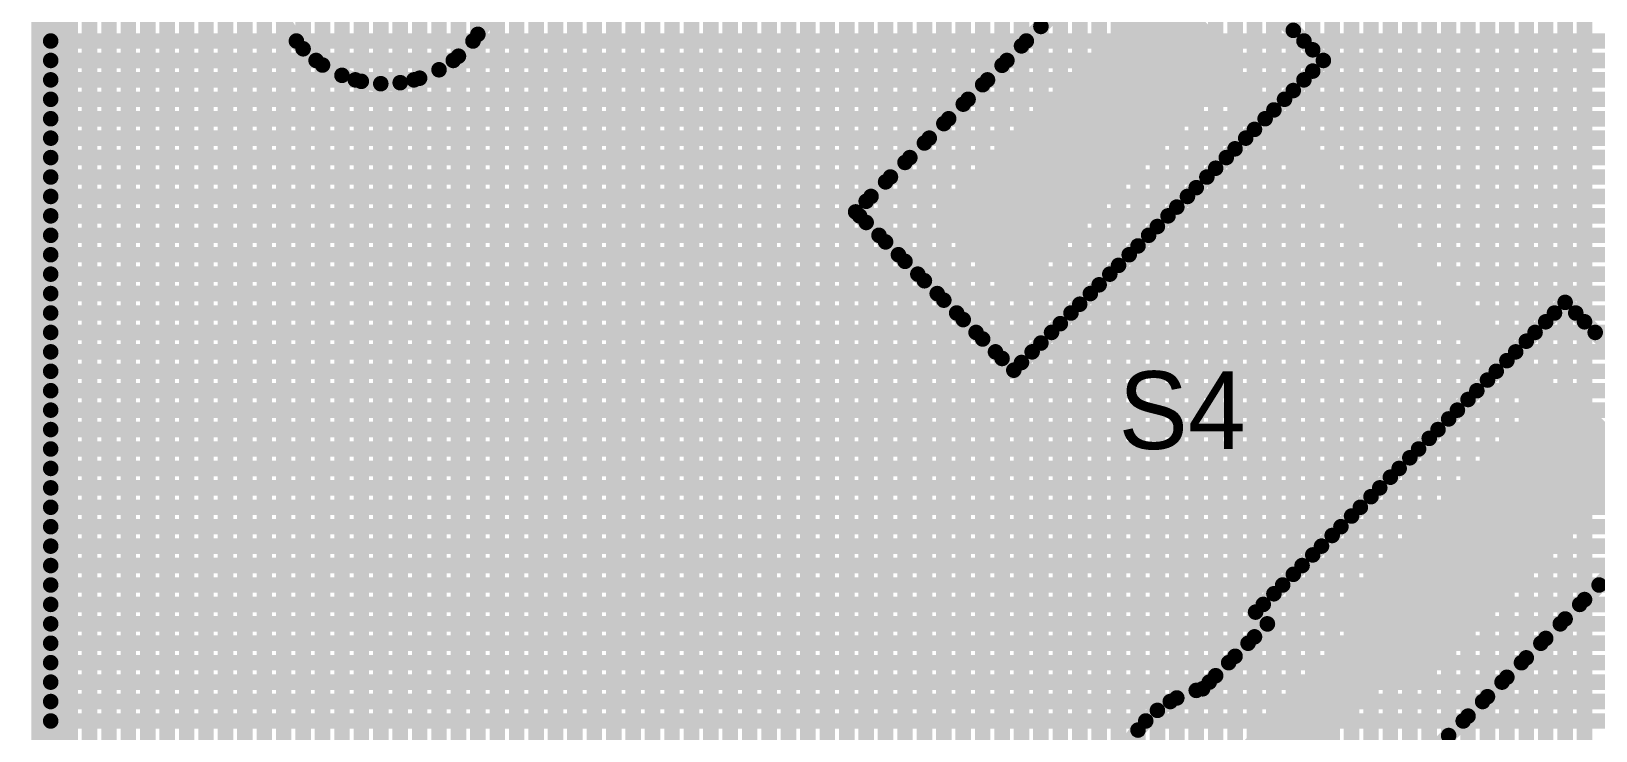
# Model space of a CAD drawing. Header units: millimetres. Extents: x 1.42 to 3.4, y 1.21 to 3.22.
# Drawn here: x 1.415 to 1.8179, y 1.4875 to 1.6675 of the extents above; entities that cross this region are included whole.
import ezdxf

# ---------------------------------------------------------------- set-up
doc = ezdxf.new("R2010")
doc.units = ezdxf.units.MM
doc.header["$MEASUREMENT"] = 0
for name, color, linetype in [('BottomLayer', 5, 'Continuous'), ('BottomSolder', 6, 'Continuous'), ('TopLayer', 1, 'Continuous'), ('TopOverlay', 2, 'Continuous'), ('TopPaste', 8, 'Continuous'), ('TopSolder', 216, 'Continuous')]:
    doc.layers.add(name, color=color, linetype=linetype)

# ---------------------------------------------------------------- blocks, each defined once
blk = doc.blocks.new('KEY_SMT_5')
at = {"layer": 'TopLayer'}
for points in [[(-0.06102, 0.06102), (-0.06102, 0.08464), (-0.13976, 0.06102), (-0.13976, 0.08464)], [(0.13976, 0.06102), (0.13976, 0.08464), (0.06102, 0.06102), (0.06102, 0.08464)], [(-0.06102, -0.08464), (-0.06102, -0.06102), (-0.13976, -0.08464), (-0.13976, -0.06102)], [(0.13976, -0.08543), (0.13976, -0.06181), (0.06102, -0.08543), (0.06102, -0.06181)]]:
    blk.add_solid(points, dxfattribs=at)
at = {"layer": 'TopOverlay', "const_width": 0.006}
for points in [[(-0.065, 0.09), (0.065, 0.09)], [(-0.065, 0.09), (-0.065, -0.09)], [(0.065, 0.09), (0.065, -0.09)], [(-0.065, -0.09), (0.065, -0.09)]]:
    blk.add_lwpolyline(points, dxfattribs=at)
at = {"layer": 'TopOverlay', "const_width": 0.003}
for points in [[(-0.0665, 0.09, 1), (-0.0635, 0.09, 1)], [(-0.0665, 0.09, 1), (-0.0635, 0.09, 1)], [(0.0635, 0.09, 1), (0.0665, 0.09, 1)], [(0.0635, 0.09, 1), (0.0665, 0.09, 1)], [(-0.0665, -0.09, 1), (-0.0635, -0.09, 1)], [(-0.0665, -0.09, 1), (-0.0635, -0.09, 1)], [(0.0635, -0.09, 1), (0.0665, -0.09, 1)], [(0.0635, -0.09, 1), (0.0665, -0.09, 1)]]:
    blk.add_lwpolyline(points, format="xyb", close=True, dxfattribs=at)
at = {"layer": 'TopPaste'}
for points in [[(-0.06102, 0.06102), (-0.06102, 0.08464), (-0.13976, 0.06102), (-0.13976, 0.08464)], [(0.13976, 0.06102), (0.13976, 0.08464), (0.06102, 0.06102), (0.06102, 0.08464)], [(-0.06102, -0.08464), (-0.06102, -0.06102), (-0.13976, -0.08464), (-0.13976, -0.06102)], [(0.13976, -0.08543), (0.13976, -0.06181), (0.06102, -0.08543), (0.06102, -0.06181)]]:
    blk.add_solid(points, dxfattribs=at)
at = {"layer": 'TopSolder'}
for points in [[(-0.05852, 0.05852), (-0.05852, 0.08715), (-0.14226, 0.05852), (-0.14226, 0.08715)], [(0.14226, 0.05852), (0.14226, 0.08715), (0.05852, 0.05852), (0.05852, 0.08715)], [(-0.05852, -0.08715), (-0.05852, -0.05852), (-0.14226, -0.08715), (-0.14226, -0.05852)], [(0.14226, -0.08793), (0.14226, -0.05931), (0.05852, -0.08793), (0.05852, -0.05931)]]:
    blk.add_solid(points, dxfattribs=at)

msp = doc.modelspace()

# ---------------------------------------------------------------- linework, layer by layer
at = {"layer": 'BottomLayer', "const_width": 0.004}
for points in [[(1.42, 1.24039), (1.42, 3.21)], [(1.42, 1.24039), (1.42, 3.21)], [(1.425, 1.24039), (1.425, 3.21)], [(1.43, 1.24039), (1.43, 3.21)], [(1.435, 1.24039), (1.435, 3.21)], [(1.44, 1.24039), (1.44, 3.21)], [(1.445, 1.24039), (1.445, 3.21)], [(1.45, 1.24039), (1.45, 3.21)], [(1.455, 1.24039), (1.455, 3.21)], [(1.46, 1.24039), (1.46, 3.21)], [(1.465, 1.24039), (1.465, 3.21)], [(1.47, 1.24039), (1.47, 3.21)], [(1.475, 1.24039), (1.475, 3.21)], [(1.48, 1.24039), (1.48, 3.21)], [(1.485, 1.24039), (1.485, 3.21)], [(1.49, 1.24039), (1.49, 3.21)], [(1.495, 1.24039), (1.495, 3.21)], [(1.5, 1.24039), (1.5, 3.21)], [(1.505, 1.24039), (1.505, 3.21)], [(1.51, 1.24039), (1.51, 3.21)], [(1.515, 1.24039), (1.515, 3.21)], [(1.52, 1.24039), (1.52, 3.21)], [(1.525, 1.24039), (1.525, 3.21)], [(1.53, 1.24039), (1.53, 3.21)], [(1.535, 1.24039), (1.535, 3.21)], [(1.54, 1.24039), (1.54, 3.21)], [(1.545, 1.24039), (1.545, 3.21)], [(1.55, 1.24039), (1.55, 3.21)], [(1.555, 1.24039), (1.555, 3.21)], [(1.56, 1.24039), (1.56, 3.21)], [(1.565, 1.24039), (1.565, 3.21)], [(1.57, 1.24039), (1.57, 3.21)], [(1.575, 1.24039), (1.575, 3.21)], [(1.58, 1.24039), (1.58, 3.21)], [(1.585, 1.24039), (1.585, 3.21)], [(1.59, 1.24039), (1.59, 3.21)], [(1.595, 1.24039), (1.595, 3.21)], [(1.6, 1.24039), (1.6, 3.21)], [(1.605, 1.24039), (1.605, 3.21)], [(1.61, 1.24039), (1.61, 3.21)], [(1.615, 1.24039), (1.615, 3.21)], [(1.62, 1.24039), (1.62, 3.21)], [(1.625, 1.24039), (1.625, 3.21)], [(1.63, 1.24039), (1.63, 3.21)], [(1.635, 1.24039), (1.635, 3.21)], [(1.64, 1.24039), (1.64, 3.21)], [(1.645, 1.24039), (1.645, 3.21)], [(1.65, 1.24039), (1.65, 3.21)], [(1.655, 1.24039), (1.655, 3.21)], [(1.66, 1.24039), (1.66, 3.21)], [(1.665, 1.24039), (1.665, 3.21)], [(1.67, 1.24039), (1.67, 3.21)], [(1.675, 1.24039), (1.675, 3.21)], [(1.68, 1.24039), (1.68, 3.21)], [(1.685, 1.24039), (1.685, 3.21)], [(1.69, 1.24039), (1.69, 3.21)], [(1.695, 1.24039), (1.695, 3.21)], [(1.7, 1.24039), (1.7, 3.21)], [(1.705, 1.24039), (1.705, 3.21)], [(1.71, 1.24039), (1.71, 3.21)], [(1.715, 1.24039), (1.715, 3.21)], [(1.72, 1.24039), (1.72, 3.21)], [(1.725, 1.24039), (1.725, 3.21)], [(1.73, 1.24039), (1.73, 3.21)], [(1.735, 1.24039), (1.735, 3.21)], [(1.74, 1.24039), (1.74, 3.21)], [(1.745, 1.24039), (1.745, 3.21)], [(1.75, 1.24039), (1.75, 3.21)], [(1.755, 1.24039), (1.755, 3.21)], [(1.76, 1.24039), (1.76, 3.21)], [(1.765, 1.24039), (1.765, 3.21)], [(1.77, 1.24039), (1.77, 3.21)], [(1.775, 1.24039), (1.775, 3.21)], [(1.78, 1.24039), (1.78, 3.21)], [(1.785, 1.24039), (1.785, 3.21)], [(1.79, 1.24039), (1.79, 3.21)], [(1.795, 1.24039), (1.795, 3.21)], [(1.8, 1.24039), (1.8, 3.21)], [(1.805, 1.24039), (1.805, 3.21)], [(1.81, 1.24039), (1.81, 3.21)], [(1.815, 1.24039), (1.815, 3.21)], [(1.42, 1.665), (2.2435, 1.665)], [(1.42, 1.66), (2.2435, 1.66)], [(1.42, 1.655), (2.2435, 1.655)], [(1.42, 1.65), (2.2435, 1.65)], [(1.42, 1.645), (2.2435, 1.645)], [(1.42, 1.64), (2.2435, 1.64)], [(1.42, 1.635), (2.2435, 1.635)], [(1.42, 1.63), (2.2435, 1.63)], [(1.42, 1.625), (2.2435, 1.625)], [(1.42, 1.62), (2.24371, 1.62)], [(1.42, 1.615), (2.16845, 1.615)], [(1.42, 1.61), (2.15834, 1.61)], [(1.42, 1.605), (2.15326, 1.605)], [(1.42, 1.6), (2.15008, 1.6)], [(1.42, 1.595), (2.14813, 1.595)], [(1.42, 1.59), (2.14716, 1.59)], [(1.42, 1.585), (2.14707, 1.585)], [(1.42, 1.58), (2.14786, 1.58)], [(1.42, 1.575), (2.1496, 1.575)], [(1.42, 1.57), (2.15251, 1.57)], [(1.42, 1.565), (2.15711, 1.565)], [(1.42, 1.56), (2.16542, 1.56)], [(1.42, 1.555), (2.17335, 1.555)], [(1.42, 1.55), (2.17835, 1.55)], [(1.42, 1.545), (2.18335, 1.545)], [(1.42, 1.54), (2.18835, 1.54)], [(1.42, 1.535), (2.19335, 1.535)], [(1.42, 1.53), (2.2008, 1.53)], [(1.42, 1.525), (3.14004, 1.525)], [(1.42, 1.52), (3.14772, 1.52)], [(1.42, 1.515), (3.384, 1.515)], [(1.42, 1.51), (3.384, 1.51)], [(1.42, 1.505), (3.384, 1.505)], [(1.42, 1.5), (3.384, 1.5)], [(1.42, 1.495), (3.384, 1.495)], [(1.42, 1.49), (3.384, 1.49)]]:
    msp.add_lwpolyline(points, dxfattribs=at)
at = {"layer": 'BottomLayer', "const_width": 0.002}
for points in [[(1.419, 1.665, 1), (1.421, 1.665, 1)], [(1.419, 1.66, 1), (1.421, 1.66, 1)], [(1.419, 1.655, 1), (1.421, 1.655, 1)], [(1.419, 1.65, 1), (1.421, 1.65, 1)], [(1.419, 1.645, 1), (1.421, 1.645, 1)], [(1.419, 1.64, 1), (1.421, 1.64, 1)], [(1.419, 1.635, 1), (1.421, 1.635, 1)], [(1.419, 1.63, 1), (1.421, 1.63, 1)], [(1.419, 1.625, 1), (1.421, 1.625, 1)], [(1.419, 1.62, 1), (1.421, 1.62, 1)], [(1.419, 1.615, 1), (1.421, 1.615, 1)], [(1.419, 1.61, 1), (1.421, 1.61, 1)], [(1.419, 1.605, 1), (1.421, 1.605, 1)], [(1.419, 1.6, 1), (1.421, 1.6, 1)], [(1.419, 1.595, 1), (1.421, 1.595, 1)], [(1.419, 1.59, 1), (1.421, 1.59, 1)], [(1.419, 1.585, 1), (1.421, 1.585, 1)], [(1.419, 1.58, 1), (1.421, 1.58, 1)], [(1.419, 1.575, 1), (1.421, 1.575, 1)], [(1.419, 1.57, 1), (1.421, 1.57, 1)], [(1.419, 1.565, 1), (1.421, 1.565, 1)], [(1.419, 1.56, 1), (1.421, 1.56, 1)], [(1.419, 1.555, 1), (1.421, 1.555, 1)], [(1.419, 1.55, 1), (1.421, 1.55, 1)], [(1.419, 1.545, 1), (1.421, 1.545, 1)], [(1.419, 1.54, 1), (1.421, 1.54, 1)], [(1.419, 1.535, 1), (1.421, 1.535, 1)], [(1.419, 1.53, 1), (1.421, 1.53, 1)], [(1.419, 1.525, 1), (1.421, 1.525, 1)], [(1.419, 1.52, 1), (1.421, 1.52, 1)], [(1.419, 1.515, 1), (1.421, 1.515, 1)], [(1.419, 1.51, 1), (1.421, 1.51, 1)], [(1.419, 1.505, 1), (1.421, 1.505, 1)], [(1.419, 1.5, 1), (1.421, 1.5, 1)], [(1.419, 1.495, 1), (1.421, 1.495, 1)], [(1.419, 1.49, 1), (1.421, 1.49, 1)]]:
    msp.add_lwpolyline(points, format="xyb", close=True, dxfattribs=at)
at = {"layer": 'BottomSolder', "const_width": 0.01}
msp.add_lwpolyline([(1.42, 1.24039), (1.42, 3.2089)], dxfattribs=at)
at = {"layer": 'TopLayer'}
for points, const_width in [([(1.66, 1.65375), (1.66, 2.00226)], 0.004), ([(1.655, 1.64875), (1.655, 1.99726)], 0.004), ([(1.65, 1.64375), (1.65, 1.99226)], 0.004), ([(1.645, 1.63875), (1.645, 1.98726)], 0.004), ([(1.765, 1.55274), (1.765, 1.90014)], 0.004), ([(1.76, 1.54774), (1.76, 1.89514)], 0.004), ([(1.755, 1.54274), (1.755, 1.89014)], 0.004), ([(1.75, 1.53774), (1.75, 1.88514)], 0.004), ([(1.745, 1.66274), (1.745, 1.88014)], 0.004), ([(1.665, 1.65875), (1.665, 1.87726)], 0.004), ([(1.67, 1.66375), (1.67, 1.87226)], 0.004), ([(1.74, 1.66774), (1.74, 1.87514)], 0.004), ([(1.675, 1.66875), (1.675, 1.86726)], 0.004), ([(1.42, 1.24), (1.42, 1.8383)], 0.004), ([(1.42, 1.24), (1.42, 1.8383)], 0.004), ([(1.425, 1.24039), (1.425, 1.8333)], 0.004), ([(1.43, 1.24039), (1.43, 1.8283)], 0.004), ([(1.435, 1.24039), (1.435, 1.8233)], 0.004), ([(1.44, 1.24039), (1.44, 1.8183)], 0.004), ([(1.475, 1.24039), (1.475, 1.81726)], 0.004), ([(1.445, 1.24039), (1.445, 1.8133)], 0.004), ([(1.47, 1.24039), (1.47, 1.81226)], 0.004), ([(1.45, 1.24039), (1.45, 1.8083)], 0.004), ([(1.465, 1.24039), (1.465, 1.80726)], 0.004), ([(1.455, 1.24039), (1.455, 1.8033)], 0.004), ([(1.46, 1.24039), (1.46, 1.80226)], 0.004), ([(1.64, 1.63375), (1.64, 1.77625)], 0.004), ([(1.635, 1.62875), (1.635, 1.77125)], 0.004), ([(1.63, 1.62375), (1.63, 1.76625)], 0.004), ([(1.625, 1.24039), (1.625, 1.76125)], 0.004), ([(1.77, 1.55774), (1.77, 1.76226)], 0.004), ([(1.62, 1.24039), (1.62, 1.75625)], 0.004), ([(1.775, 1.56274), (1.775, 1.75726)], 0.004), ([(1.615, 1.24039), (1.615, 1.75125)], 0.004), ([(1.78, 1.56774), (1.78, 1.75226)], 0.004), ([(1.785, 1.57274), (1.785, 1.74726)], 0.004), ([(1.61, 1.24039), (1.61, 1.74625)], 0.004), ([(1.605, 1.24039), (1.605, 1.74125)], 0.004), ([(1.79, 1.57774), (1.79, 1.74226)], 0.004), ([(1.6, 1.24039), (1.6, 1.73625)], 0.004), ([(1.795, 1.58274), (1.795, 1.73726)], 0.004), ([(1.595, 1.24039), (1.595, 1.73125)], 0.004), ([(1.8, 1.58774), (1.8, 1.73226)], 0.004), ([(1.805, 1.59274), (1.805, 1.72726)], 0.004), ([(1.815, 1.59274), (1.815, 1.72726)], 0.004), ([(1.59, 1.24039), (1.59, 1.72625)], 0.004), ([(1.585, 1.24039), (1.585, 1.72125)], 0.004), ([(1.81, 1.59774), (1.81, 1.72226)], 0.004), ([(1.58, 1.24039), (1.58, 1.71625)], 0.004), ([(1.575, 1.24039), (1.575, 1.71125)], 0.004), ([(1.57, 1.24039), (1.57, 1.70625)], 0.004), ([(1.56, 1.24039), (1.56, 1.6983)], 0.004), ([(1.565, 1.24039), (1.565, 1.70125)], 0.004), ([(1.62728, 1.62102), (1.707, 1.70074)], 0.004), ([(1.707, 1.70074), (1.74774, 1.66)], 0.004), ([(1.555, 1.24039), (1.555, 1.69735)], 0.004), ([(1.55, 1.24039), (1.55, 1.69235)], 0.004), ([(1.545, 1.24039), (1.545, 1.68735)], 0.004), ([(1.54, 1.24039), (1.54, 1.68235)], 0.004), ([(1.535, 1.24039), (1.535, 1.67735)], 0.004), ([(1.48, 1.24039), (1.48, 1.67016)], 0.004), ([(1.53, 1.24039), (1.53, 1.66672)], 0.004), ([(1.42, 1.665), (1.48327, 1.665)], 0.004), ([(1.485, 1.24039), (1.485, 1.663)], 0.004), ([(1.52874, 1.665), (1.67125, 1.665)], 0.004), ([(1.74274, 1.665), (1.87837, 1.665)], 0.004), ([(1.745, 1.65726), (1.745, 1.66274)], 0.004), ([(1.42, 1.66), (1.48834, 1.66)], 0.004), ([(1.49, 1.24039), (1.49, 1.65882)], 0.004), ([(1.52367, 1.66), (1.66625, 1.66)], 0.004), ([(1.525, 1.24039), (1.525, 1.66109)], 0.004), ([(1.66802, 1.58028), (1.74774, 1.66)], 0.004), ([(1.74774, 1.66), (1.87337, 1.66)], 0.004), ([(1.42, 1.655), (1.49845, 1.655)], 0.004), ([(1.495, 1.24039), (1.495, 1.65617)], 0.004), ([(1.5, 1.24039), (1.5, 1.65463)], 0.004), ([(1.505, 1.24039), (1.505, 1.65402)], 0.004), ([(1.51, 1.24039), (1.51, 1.65428)], 0.004), ([(1.51355, 1.655), (1.66125, 1.655)], 0.004), ([(1.515, 1.24039), (1.515, 1.65543)], 0.004), ([(1.52, 1.24039), (1.52, 1.6576)], 0.004), ([(1.74274, 1.655), (1.87726, 1.655)], 0.004), ([(1.745, 1.53274), (1.745, 1.65726)], 0.004), ([(1.42, 1.65), (1.65625, 1.65)], 0.004), ([(1.73774, 1.65), (1.88226, 1.65)], 0.004), ([(1.74, 1.52774), (1.74, 1.65226)], 0.004), ([(1.735, 1.52274), (1.735, 1.64726)], 0.004), ([(1.42, 1.645), (1.65125, 1.645)], 0.004), ([(1.73, 1.51165), (1.73, 1.64226)], 0.004), ([(1.73274, 1.645), (1.88726, 1.645)], 0.004), ([(1.42, 1.64), (1.64625, 1.64)], 0.004), ([(1.72774, 1.64), (1.89226, 1.64)], 0.004), ([(1.42, 1.635), (1.64125, 1.635)], 0.004), ([(1.72274, 1.635), (1.89726, 1.635)], 0.004), ([(1.725, 1.50665), (1.725, 1.63726)], 0.004), ([(1.42, 1.63), (1.63625, 1.63)], 0.004), ([(1.71774, 1.63), (1.90226, 1.63)], 0.004), ([(1.72, 1.50165), (1.72, 1.63226)], 0.004), ([(1.715, 1.49787), (1.715, 1.62726)], 0.004), ([(1.42, 1.625), (1.63125, 1.625)], 0.004), ([(1.63, 1.6183), (1.63, 1.62375)], 0.004), ([(1.71, 1.49592), (1.71, 1.62226)], 0.004), ([(1.71274, 1.625), (1.90726, 1.625)], 0.004), ([(1.42, 1.62), (1.6283, 1.62)], 0.004), ([(1.62728, 1.62102), (1.66802, 1.58028)], 0.004), ([(1.63, 1.24039), (1.63, 1.6183)], 0.004), ([(1.70774, 1.62), (1.91226, 1.62)], 0.004), ([(1.42, 1.615), (1.6333, 1.615)], 0.004), ([(1.70274, 1.615), (2.1515, 1.615)], 0.004), ([(1.705, 1.49273), (1.705, 1.61726)], 0.004), ([(1.42, 1.61), (1.6383, 1.61)], 0.004), ([(1.635, 1.24039), (1.635, 1.6133)], 0.004), ([(1.69774, 1.61), (2.1515, 1.61)], 0.004), ([(1.7, 1.48766), (1.7, 1.61226)], 0.004), ([(1.64, 1.24039), (1.64, 1.6083)], 0.004), ([(1.695, 1.47755), (1.695, 1.60726)], 0.004), ([(1.42, 1.605), (1.6433, 1.605)], 0.004), ([(1.645, 1.24039), (1.645, 1.6033)], 0.004), ([(1.69, 1.24039), (1.69, 1.60226)], 0.004), ([(1.69274, 1.605), (2.1515, 1.605)], 0.004), ([(1.42, 1.6), (1.6483, 1.6)], 0.004), ([(1.65, 1.24039), (1.65, 1.5983)], 0.004), ([(1.68774, 1.6), (2.15008, 1.6)], 0.004), ([(1.73028, 1.51802), (1.81, 1.59774)], 0.004), ([(1.81, 1.59774), (1.85074, 1.557)], 0.004), ([(1.42, 1.595), (1.6533, 1.595)], 0.004), ([(1.68274, 1.595), (1.80726, 1.595)], 0.004), ([(1.685, 1.24039), (1.685, 1.59726)], 0.004), ([(1.80726, 1.595), (1.81274, 1.595)], 0.004), ([(1.81274, 1.595), (2.14813, 1.595)], 0.004), ([(1.42, 1.59), (1.6583, 1.59)], 0.004), ([(1.655, 1.24039), (1.655, 1.5933)], 0.004), ([(1.67774, 1.59), (1.80226, 1.59)], 0.004), ([(1.68, 1.24039), (1.68, 1.59226)], 0.004), ([(1.81774, 1.59), (2.14716, 1.59)], 0.004), ([(1.66, 1.24039), (1.66, 1.5883)], 0.004), ([(1.675, 1.24039), (1.675, 1.58726)], 0.004), ([(1.42, 1.585), (1.6633, 1.585)], 0.004), ([(1.6633, 1.585), (1.67274, 1.585)], 0.004), ([(1.665, 1.24039), (1.665, 1.5833)], 0.004), ([(1.67, 1.24039), (1.67, 1.58226)], 0.004), ([(1.67274, 1.585), (1.79726, 1.585)], 0.004), ([(1.42, 1.58), (1.79226, 1.58)], 0.004), ([(1.42, 1.575), (1.78726, 1.575)], 0.004), ([(1.42, 1.57), (1.78226, 1.57)], 0.004), ([(1.42, 1.565), (1.77726, 1.565)], 0.004), ([(1.42, 1.56), (1.77226, 1.56)], 0.004), ([(1.42, 1.555), (1.76726, 1.555)], 0.004), ([(1.77102, 1.47728), (1.85074, 1.557)], 0.004), ([(1.42, 1.55), (1.76226, 1.55)], 0.004), ([(1.42, 1.545), (1.75726, 1.545)], 0.004), ([(1.723, 1.47), (1.79051, 1.53751)], 0.015), ([(1.42, 1.54), (1.75226, 1.54)], 0.004), ([(1.42, 1.535), (1.74726, 1.535)], 0.004), ([(1.42, 1.53), (1.74226, 1.53)], 0.004), ([(1.42, 1.525), (1.73726, 1.525)], 0.004), ([(1.81875, 1.525), (2.50188, 1.525)], 0.004), ([(1.815, 1.24039), (1.815, 1.52125)], 0.004), ([(1.42, 1.52), (1.73226, 1.52)], 0.004), ([(1.73028, 1.51802), (1.73333, 1.51497)], 0.004), ([(1.81375, 1.52), (2.49688, 1.52)], 0.004), ([(1.42, 1.515), (1.7333, 1.515)], 0.004), ([(1.71665, 1.49829), (1.73333, 1.51497)], 0.004), ([(1.80875, 1.515), (2.28476, 1.515)], 0.004), ([(1.81, 1.24039), (1.81, 1.51625)], 0.004), ([(1.42, 1.51), (1.72835, 1.51)], 0.004), ([(1.80375, 1.51), (2.27976, 1.51)], 0.004), ([(1.805, 1.24039), (1.805, 1.51125)], 0.004), ([(1.42, 1.505), (1.72335, 1.505)], 0.004), ([(1.79875, 1.505), (2.27476, 1.505)], 0.004), ([(1.8, 1.24039), (1.8, 1.50625)], 0.004), ([(1.795, 1.24039), (1.795, 1.50125)], 0.004), ([(1.42, 1.5), (1.71835, 1.5)], 0.004), ([(1.79375, 1.5), (2.26976, 1.5)], 0.004), ([(1.42, 1.495), (1.70831, 1.495)], 0.004), ([(1.78875, 1.495), (2.26476, 1.495)], 0.004), ([(1.79, 1.24039), (1.79, 1.49625)], 0.004), ([(1.42, 1.49), (1.702, 1.49)], 0.004), ([(1.78375, 1.49), (2.25976, 1.49)], 0.004), ([(1.785, 1.24039), (1.785, 1.49125)], 0.004), ([(1.78, 1.24039), (1.78, 1.48625)], 0.004)]:
    msp.add_lwpolyline(points, dxfattribs=dict(at, const_width=const_width))
at = {"layer": 'TopLayer', "const_width": 0.004}
for points in [[(1.5343, 1.67665, -1.816988), (1.49965, 1.7113)], [(1.7513, 1.46364, -1.816988), (1.71665, 1.49829)]]:
    msp.add_lwpolyline(points, format="xyb", dxfattribs=at)
at = {"layer": 'TopLayer'}
for points, const_width in [([(1.529, 1.66672, 1), (1.531, 1.66672, 1)], 0.002), ([(1.674, 1.66875, 1), (1.676, 1.66875, 1)], 0.002), ([(1.739, 1.66774, 1), (1.741, 1.66774, 1)], 0.002), ([(1.419, 1.665, 1), (1.421, 1.665, 1)], 0.002), ([(1.48227, 1.665, 1), (1.48427, 1.665, 1)], 0.002), ([(1.484, 1.663, 1), (1.486, 1.663, 1)], 0.002), ([(1.52774, 1.665, 1), (1.52974, 1.665, 1)], 0.002), ([(1.669, 1.66375, 1), (1.671, 1.66375, 1)], 0.002), ([(1.67025, 1.665, 1), (1.67225, 1.665, 1)], 0.002), ([(1.74174, 1.665, 1), (1.74374, 1.665, 1)], 0.002), ([(1.744, 1.66274, 1), (1.746, 1.66274, 1)], 0.002), ([(1.744, 1.66274, 1), (1.746, 1.66274, 1)], 0.002), ([(1.419, 1.66, 1), (1.421, 1.66, 1)], 0.002), ([(1.48734, 1.66, 1), (1.48934, 1.66, 1)], 0.002), ([(1.489, 1.65882, 1), (1.491, 1.65882, 1)], 0.002), ([(1.52267, 1.66, 1), (1.52467, 1.66, 1)], 0.002), ([(1.524, 1.66109, 1), (1.526, 1.66109, 1)], 0.002), ([(1.664, 1.65875, 1), (1.666, 1.65875, 1)], 0.002), ([(1.66525, 1.66, 1), (1.66725, 1.66, 1)], 0.002), ([(1.74674, 1.66, 1), (1.74874, 1.66, 1)], 0.002), ([(1.74674, 1.66, 1), (1.74874, 1.66, 1)], 0.002), ([(1.74674, 1.66, 1), (1.74874, 1.66, 1)], 0.002), ([(1.419, 1.655, 1), (1.421, 1.655, 1)], 0.002), ([(1.494, 1.65617, 1), (1.496, 1.65617, 1)], 0.002), ([(1.49745, 1.655, 1), (1.49945, 1.655, 1)], 0.002), ([(1.499, 1.65463, 1), (1.501, 1.65463, 1)], 0.002), ([(1.504, 1.65402, 1), (1.506, 1.65402, 1)], 0.002), ([(1.509, 1.65428, 1), (1.511, 1.65428, 1)], 0.002), ([(1.51255, 1.655, 1), (1.51455, 1.655, 1)], 0.002), ([(1.514, 1.65543, 1), (1.516, 1.65543, 1)], 0.002), ([(1.519, 1.6576, 1), (1.521, 1.6576, 1)], 0.002), ([(1.66025, 1.655, 1), (1.66225, 1.655, 1)], 0.002), ([(1.74174, 1.655, 1), (1.74374, 1.655, 1)], 0.002), ([(1.744, 1.65726, 1), (1.746, 1.65726, 1)], 0.002), ([(1.744, 1.65726, 1), (1.746, 1.65726, 1)], 0.002), ([(1.419, 1.65, 1), (1.421, 1.65, 1)], 0.002), ([(1.65525, 1.65, 1), (1.65725, 1.65, 1)], 0.002), ([(1.659, 1.65375, 1), (1.661, 1.65375, 1)], 0.002), ([(1.73674, 1.65, 1), (1.73874, 1.65, 1)], 0.002), ([(1.739, 1.65226, 1), (1.741, 1.65226, 1)], 0.002), ([(1.654, 1.64875, 1), (1.656, 1.64875, 1)], 0.002), ([(1.734, 1.64726, 1), (1.736, 1.64726, 1)], 0.002), ([(1.419, 1.645, 1), (1.421, 1.645, 1)], 0.002), ([(1.649, 1.64375, 1), (1.651, 1.64375, 1)], 0.002), ([(1.65025, 1.645, 1), (1.65225, 1.645, 1)], 0.002), ([(1.729, 1.64226, 1), (1.731, 1.64226, 1)], 0.002), ([(1.73174, 1.645, 1), (1.73374, 1.645, 1)], 0.002), ([(1.419, 1.64, 1), (1.421, 1.64, 1)], 0.002), ([(1.644, 1.63875, 1), (1.646, 1.63875, 1)], 0.002), ([(1.64525, 1.64, 1), (1.64725, 1.64, 1)], 0.002), ([(1.72674, 1.64, 1), (1.72874, 1.64, 1)], 0.002), ([(1.419, 1.635, 1), (1.421, 1.635, 1)], 0.002), ([(1.639, 1.63375, 1), (1.641, 1.63375, 1)], 0.002), ([(1.64025, 1.635, 1), (1.64225, 1.635, 1)], 0.002), ([(1.72174, 1.635, 1), (1.72374, 1.635, 1)], 0.002), ([(1.724, 1.63726, 1), (1.726, 1.63726, 1)], 0.002), ([(1.419, 1.63, 1), (1.421, 1.63, 1)], 0.002), ([(1.63525, 1.63, 1), (1.63725, 1.63, 1)], 0.002), ([(1.71674, 1.63, 1), (1.71874, 1.63, 1)], 0.002), ([(1.719, 1.63226, 1), (1.721, 1.63226, 1)], 0.002), ([(1.634, 1.62875, 1), (1.636, 1.62875, 1)], 0.002), ([(1.714, 1.62726, 1), (1.716, 1.62726, 1)], 0.002), ([(1.419, 1.625, 1), (1.421, 1.625, 1)], 0.002), ([(1.629, 1.62375, 1), (1.631, 1.62375, 1)], 0.002), ([(1.629, 1.62375, 1), (1.631, 1.62375, 1)], 0.002), ([(1.63025, 1.625, 1), (1.63225, 1.625, 1)], 0.002), ([(1.709, 1.62226, 1), (1.711, 1.62226, 1)], 0.002), ([(1.71174, 1.625, 1), (1.71374, 1.625, 1)], 0.002), ([(1.419, 1.62, 1), (1.421, 1.62, 1)], 0.002), ([(1.62628, 1.62102, 1), (1.62828, 1.62102, 1)], 0.002), ([(1.62628, 1.62102, 1), (1.62828, 1.62102, 1)], 0.002), ([(1.6273, 1.62, 1), (1.6293, 1.62, 1)], 0.002), ([(1.629, 1.6183, 1), (1.631, 1.6183, 1)], 0.002), ([(1.629, 1.6183, 1), (1.631, 1.6183, 1)], 0.002), ([(1.70674, 1.62, 1), (1.70874, 1.62, 1)], 0.002), ([(1.419, 1.615, 1), (1.421, 1.615, 1)], 0.002), ([(1.6323, 1.615, 1), (1.6343, 1.615, 1)], 0.002), ([(1.70174, 1.615, 1), (1.70374, 1.615, 1)], 0.002), ([(1.704, 1.61726, 1), (1.706, 1.61726, 1)], 0.002), ([(1.419, 1.61, 1), (1.421, 1.61, 1)], 0.002), ([(1.634, 1.6133, 1), (1.636, 1.6133, 1)], 0.002), ([(1.6373, 1.61, 1), (1.6393, 1.61, 1)], 0.002), ([(1.69674, 1.61, 1), (1.69874, 1.61, 1)], 0.002), ([(1.699, 1.61226, 1), (1.701, 1.61226, 1)], 0.002), ([(1.639, 1.6083, 1), (1.641, 1.6083, 1)], 0.002), ([(1.694, 1.60726, 1), (1.696, 1.60726, 1)], 0.002), ([(1.419, 1.605, 1), (1.421, 1.605, 1)], 0.002), ([(1.6423, 1.605, 1), (1.6443, 1.605, 1)], 0.002), ([(1.644, 1.6033, 1), (1.646, 1.6033, 1)], 0.002), ([(1.689, 1.60226, 1), (1.691, 1.60226, 1)], 0.002), ([(1.69174, 1.605, 1), (1.69374, 1.605, 1)], 0.002), ([(1.419, 1.6, 1), (1.421, 1.6, 1)], 0.002), ([(1.6473, 1.6, 1), (1.6493, 1.6, 1)], 0.002), ([(1.649, 1.5983, 1), (1.651, 1.5983, 1)], 0.002), ([(1.68674, 1.6, 1), (1.68874, 1.6, 1)], 0.002), ([(1.809, 1.59774, 1), (1.811, 1.59774, 1)], 0.002), ([(1.809, 1.59774, 1), (1.811, 1.59774, 1)], 0.002), ([(1.809, 1.59774, 1), (1.811, 1.59774, 1)], 0.002), ([(1.419, 1.595, 1), (1.421, 1.595, 1)], 0.002), ([(1.6523, 1.595, 1), (1.6543, 1.595, 1)], 0.002), ([(1.68174, 1.595, 1), (1.68374, 1.595, 1)], 0.002), ([(1.684, 1.59726, 1), (1.686, 1.59726, 1)], 0.002), ([(1.80626, 1.595, 1), (1.80826, 1.595, 1)], 0.002), ([(1.80626, 1.595, 1), (1.80826, 1.595, 1)], 0.002), ([(1.81174, 1.595, 1), (1.81374, 1.595, 1)], 0.002), ([(1.81174, 1.595, 1), (1.81374, 1.595, 1)], 0.002), ([(1.419, 1.59, 1), (1.421, 1.59, 1)], 0.002), ([(1.654, 1.5933, 1), (1.656, 1.5933, 1)], 0.002), ([(1.6573, 1.59, 1), (1.6593, 1.59, 1)], 0.002), ([(1.67674, 1.59, 1), (1.67874, 1.59, 1)], 0.002), ([(1.679, 1.59226, 1), (1.681, 1.59226, 1)], 0.002), ([(1.80126, 1.59, 1), (1.80326, 1.59, 1)], 0.002), ([(1.804, 1.59274, 1), (1.806, 1.59274, 1)], 0.002), ([(1.814, 1.59274, 1), (1.816, 1.59274, 1)], 0.002), ([(1.81674, 1.59, 1), (1.81874, 1.59, 1)], 0.002), ([(1.659, 1.5883, 1), (1.661, 1.5883, 1)], 0.002), ([(1.674, 1.58726, 1), (1.676, 1.58726, 1)], 0.002), ([(1.799, 1.58774, 1), (1.801, 1.58774, 1)], 0.002), ([(1.419, 1.585, 1), (1.421, 1.585, 1)], 0.002), ([(1.6623, 1.585, 1), (1.6643, 1.585, 1)], 0.002), ([(1.6623, 1.585, 1), (1.6643, 1.585, 1)], 0.002), ([(1.664, 1.5833, 1), (1.666, 1.5833, 1)], 0.002), ([(1.669, 1.58226, 1), (1.671, 1.58226, 1)], 0.002), ([(1.67174, 1.585, 1), (1.67374, 1.585, 1)], 0.002), ([(1.67174, 1.585, 1), (1.67374, 1.585, 1)], 0.002), ([(1.794, 1.58274, 1), (1.796, 1.58274, 1)], 0.002), ([(1.79626, 1.585, 1), (1.79826, 1.585, 1)], 0.002), ([(1.419, 1.58, 1), (1.421, 1.58, 1)], 0.002), ([(1.66702, 1.58028, 1), (1.66902, 1.58028, 1)], 0.002), ([(1.66702, 1.58028, 1), (1.66902, 1.58028, 1)], 0.002), ([(1.789, 1.57774, 1), (1.791, 1.57774, 1)], 0.002), ([(1.79126, 1.58, 1), (1.79326, 1.58, 1)], 0.002), ([(1.419, 1.575, 1), (1.421, 1.575, 1)], 0.002), ([(1.78626, 1.575, 1), (1.78826, 1.575, 1)], 0.002), ([(1.419, 1.57, 1), (1.421, 1.57, 1)], 0.002), ([(1.78126, 1.57, 1), (1.78326, 1.57, 1)], 0.002), ([(1.784, 1.57274, 1), (1.786, 1.57274, 1)], 0.002), ([(1.779, 1.56774, 1), (1.781, 1.56774, 1)], 0.002), ([(1.419, 1.565, 1), (1.421, 1.565, 1)], 0.002), ([(1.774, 1.56274, 1), (1.776, 1.56274, 1)], 0.002), ([(1.77626, 1.565, 1), (1.77826, 1.565, 1)], 0.002), ([(1.419, 1.56, 1), (1.421, 1.56, 1)], 0.002), ([(1.769, 1.55774, 1), (1.771, 1.55774, 1)], 0.002), ([(1.77126, 1.56, 1), (1.77326, 1.56, 1)], 0.002), ([(1.419, 1.555, 1), (1.421, 1.555, 1)], 0.002), ([(1.76626, 1.555, 1), (1.76826, 1.555, 1)], 0.002), ([(1.419, 1.55, 1), (1.421, 1.55, 1)], 0.002), ([(1.76126, 1.55, 1), (1.76326, 1.55, 1)], 0.002), ([(1.764, 1.55274, 1), (1.766, 1.55274, 1)], 0.002), ([(1.759, 1.54774, 1), (1.761, 1.54774, 1)], 0.002), ([(1.419, 1.545, 1), (1.421, 1.545, 1)], 0.002), ([(1.754, 1.54274, 1), (1.756, 1.54274, 1)], 0.002), ([(1.75626, 1.545, 1), (1.75826, 1.545, 1)], 0.002), ([(1.78676, 1.53751, 1), (1.79426, 1.53751, 1)], 0.0075), ([(1.419, 1.54, 1), (1.421, 1.54, 1)], 0.002), ([(1.749, 1.53774, 1), (1.751, 1.53774, 1)], 0.002), ([(1.75126, 1.54, 1), (1.75326, 1.54, 1)], 0.002), ([(1.419, 1.535, 1), (1.421, 1.535, 1)], 0.002), ([(1.74626, 1.535, 1), (1.74826, 1.535, 1)], 0.002), ([(1.419, 1.53, 1), (1.421, 1.53, 1)], 0.002), ([(1.74126, 1.53, 1), (1.74326, 1.53, 1)], 0.002), ([(1.744, 1.53274, 1), (1.746, 1.53274, 1)], 0.002), ([(1.419, 1.525, 1), (1.421, 1.525, 1)], 0.002), ([(1.73626, 1.525, 1), (1.73826, 1.525, 1)], 0.002), ([(1.739, 1.52774, 1), (1.741, 1.52774, 1)], 0.002), ([(1.81775, 1.525, 1), (1.81975, 1.525, 1)], 0.002), ([(1.734, 1.52274, 1), (1.736, 1.52274, 1)], 0.002), ([(1.814, 1.52125, 1), (1.816, 1.52125, 1)], 0.002), ([(1.419, 1.52, 1), (1.421, 1.52, 1)], 0.002), ([(1.72928, 1.51802, 1), (1.73128, 1.51802, 1)], 0.002), ([(1.72928, 1.51802, 1), (1.73128, 1.51802, 1)], 0.002), ([(1.73126, 1.52, 1), (1.73326, 1.52, 1)], 0.002), ([(1.81275, 1.52, 1), (1.81475, 1.52, 1)], 0.002), ([(1.419, 1.515, 1), (1.421, 1.515, 1)], 0.002), ([(1.7323, 1.515, 1), (1.7343, 1.515, 1)], 0.002), ([(1.73233, 1.51497, 1), (1.73433, 1.51497, 1)], 0.002), ([(1.73233, 1.51497, 1), (1.73433, 1.51497, 1)], 0.002), ([(1.80775, 1.515, 1), (1.80975, 1.515, 1)], 0.002), ([(1.809, 1.51625, 1), (1.811, 1.51625, 1)], 0.002), ([(1.419, 1.51, 1), (1.421, 1.51, 1)], 0.002), ([(1.72735, 1.51, 1), (1.72935, 1.51, 1)], 0.002), ([(1.729, 1.51165, 1), (1.731, 1.51165, 1)], 0.002), ([(1.80275, 1.51, 1), (1.80475, 1.51, 1)], 0.002), ([(1.804, 1.51125, 1), (1.806, 1.51125, 1)], 0.002), ([(1.419, 1.505, 1), (1.421, 1.505, 1)], 0.002), ([(1.72235, 1.505, 1), (1.72435, 1.505, 1)], 0.002), ([(1.724, 1.50665, 1), (1.726, 1.50665, 1)], 0.002), ([(1.79775, 1.505, 1), (1.79975, 1.505, 1)], 0.002), ([(1.799, 1.50625, 1), (1.801, 1.50625, 1)], 0.002), ([(1.719, 1.50165, 1), (1.721, 1.50165, 1)], 0.002), ([(1.794, 1.50125, 1), (1.796, 1.50125, 1)], 0.002), ([(1.419, 1.5, 1), (1.421, 1.5, 1)], 0.002), ([(1.714, 1.49787, 1), (1.716, 1.49787, 1)], 0.002), ([(1.71565, 1.49829, 1), (1.71765, 1.49829, 1)], 0.002), ([(1.71565, 1.49829, 1), (1.71765, 1.49829, 1)], 0.002), ([(1.71735, 1.5, 1), (1.71935, 1.5, 1)], 0.002), ([(1.79275, 1.5, 1), (1.79475, 1.5, 1)], 0.002), ([(1.419, 1.495, 1), (1.421, 1.495, 1)], 0.002), ([(1.704, 1.49273, 1), (1.706, 1.49273, 1)], 0.002), ([(1.70731, 1.495, 1), (1.70931, 1.495, 1)], 0.002), ([(1.709, 1.49592, 1), (1.711, 1.49592, 1)], 0.002), ([(1.78775, 1.495, 1), (1.78975, 1.495, 1)], 0.002), ([(1.789, 1.49625, 1), (1.791, 1.49625, 1)], 0.002), ([(1.419, 1.49, 1), (1.421, 1.49, 1)], 0.002), ([(1.701, 1.49, 1), (1.703, 1.49, 1)], 0.002), ([(1.78275, 1.49, 1), (1.78475, 1.49, 1)], 0.002), ([(1.784, 1.49125, 1), (1.786, 1.49125, 1)], 0.002), ([(1.699, 1.48766, 1), (1.701, 1.48766, 1)], 0.002), ([(1.779, 1.48625, 1), (1.781, 1.48625, 1)], 0.002)]:
    msp.add_lwpolyline(points, format="xyb", close=True, dxfattribs=dict(at, const_width=const_width))

# ---------------------------------------------------------------- block references
at = {"rotation": 45}
msp.add_blockref('KEY_SMT_5', (1.81, 1.66), dxfattribs=at)

# ---------------------------------------------------------------- texts
at = {"layer": 'TopOverlay'}
msp.add_text('S4', height=0.02, dxfattribs=at).set_placement((1.695, 1.56))

doc.saveas('drawing.dxf')
